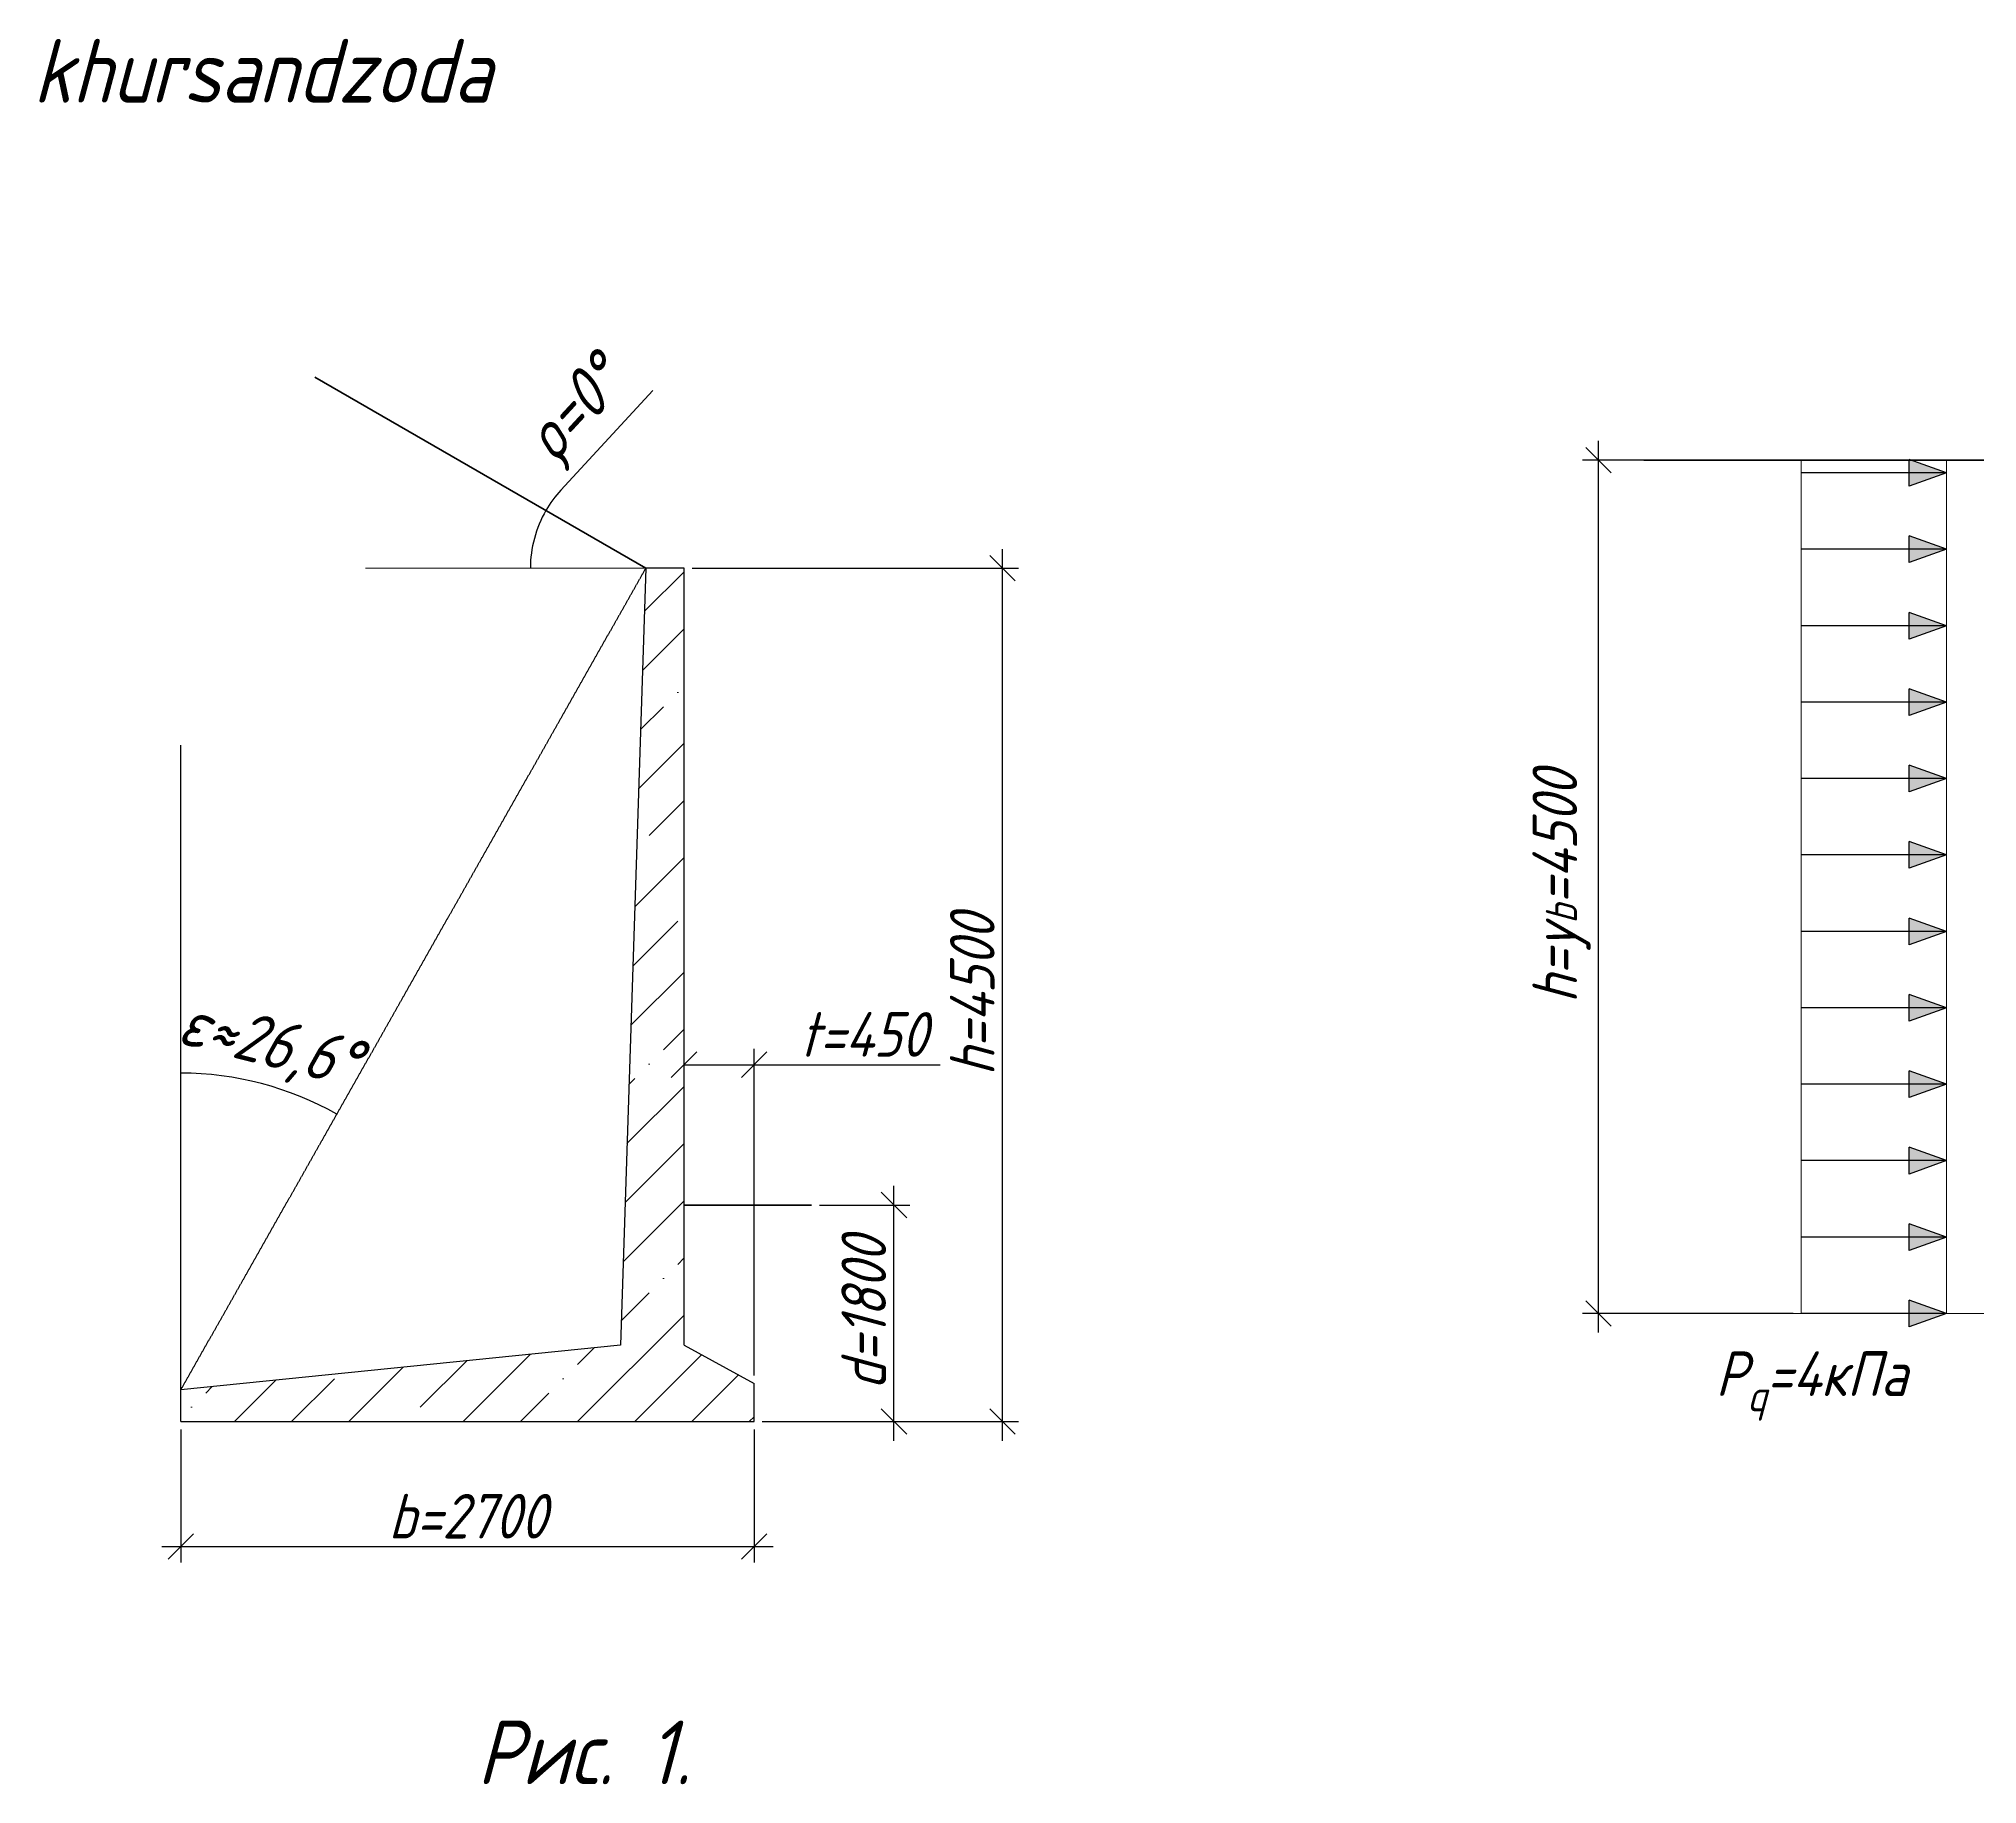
# Model space of a CAD drawing. Header units: millimetres. Extents: x -1004 to 900128, y -352756 to 107728.
# Drawn here: x 178277 to 193495, y -23458 to -9754 of the extents above; entities that cross this region are included whole.
import ezdxf

# ---------------------------------------------------------------- set-up
doc = ezdxf.new("R2010")
doc.units = ezdxf.units.MM
doc.linetypes.add('ACAD_ISO02W100', pattern=[15, 12, -3])
doc.linetypes.add('ACAD_ISO04W100', pattern=[30, 24, -3, 0, -3])
for name, color, linetype, lineweight in [('axles', 152, 'ACAD_ISO04W100', 20), ('basic', 95, 'Continuous', 30), ('hatch', 117, 'ACAD_ISO02W100', 25), ('hatching', 225, 'Continuous', 20), ('size', 45, 'Continuous', 20), ('text', 13, 'Continuous', 20), ('thick', 42, 'Continuous', 35), ('thin', 153, 'Continuous', 18)]:
    doc.layers.add(name, color=color, linetype=linetype, lineweight=lineweight)
doc.styles.add('Structures', font='isocpeur.ttf', dxfattribs={"width": 0.85, "oblique": 15})
doc.styles.add('structures 5', font='isocpeur.ttf', dxfattribs={"width": 0.85, "oblique": 15, "height": 5})
doc.dimstyles.new('structures 3.5', dxfattribs={"dimtxt": 3.5, "dimasz": 2, "dimexe": 1.25, "dimexo": 0.625, "dimtad": 1, "dimtxsty": 'Structures', "dimblk": 'OBLIQUE', "dimcen": 2.5, "dimdle": 1.5, "dimadec": 0, "dimazin": 0, "dimtfac": 1, "dimtmove": 0, "dimatfit": 3, "dimfxl": 1, "dimarcsym": 0})

# ---------------------------------------------------------------- blocks, each defined once
blk = doc.blocks.new('*D148')
at = {"layer": 'Defpoints', "color": 0, "transparency": 16777216}
for p in [(183043, -13911), (179393, -15301), (180230, -18021), (179393, -20361), (179393, -20361)]:
    blk.add_point(p, dxfattribs=at)
at = {"layer": 'size', "color": 0, "lineweight": -2, "transparency": 16777216}
blk.add_arc((179393, -20361), 2486, 60.4948, 90, dxfattribs=at)
at = {"layer": 'size', "color": 0, "transparency": 16777216, "insert": (180079, -17672), "char_height": 350, "attachment_point": 5, "rotation": 345.6873, "style": 'Structures'}
blk.add_mtext('{\\H1.08333x;ε≈26,6%%D}', dxfattribs=at)
blk = doc.blocks.new('_None')
blk = doc.blocks.new('_Oblique')
at = {"color": 0, "linetype": 'ByBlock', "lineweight": -2}
blk.add_line((-0.5, -0.5), (0.5, 0.5), dxfattribs=at)
blk = doc.blocks.new('*D149')
at = {"layer": 'Defpoints', "color": 0, "transparency": 16777216}
for p in [(179393, -20611), (183893, -20611), (183893, -21592)]:
    blk.add_point(p, dxfattribs=at)
at = {"layer": 'size', "color": 0, "lineweight": -2, "transparency": 16777216}
for p, q in [((179393, -20674), (179393, -21717)), ((183893, -20674), (183893, -21717)), ((179243, -21592), (184043, -21592))]:
    blk.add_line(p, q, dxfattribs=at)
at = {"layer": 'size', "color": 0, "lineweight": -2, "transparency": 16777216, "xscale": 200, "yscale": 200, "zscale": 200, "rotation": 180}
blk.add_blockref('_Oblique', (179393, -21592), dxfattribs=at)
at = {"layer": 'size', "color": 0, "lineweight": -2, "transparency": 16777216, "xscale": 200, "yscale": 200, "zscale": 200}
blk.add_blockref('_Oblique', (183893, -21592), dxfattribs=at)
at = {"layer": 'size', "color": 0, "transparency": 16777216, "insert": (181643, -21354), "char_height": 350, "attachment_point": 5, "style": 'Structures'}
blk.add_mtext('b=2700', dxfattribs=at)
blk = doc.blocks.new('*D150')
at = {"layer": 'Defpoints', "color": 0, "transparency": 16777216}
for p in [(184343, -18911), (184991, -18911), (183893, -20611)]:
    blk.add_point(p, dxfattribs=at)
at = {"layer": 'size', "color": 0, "lineweight": -2, "transparency": 16777216}
for p, q in [((184991, -20761), (184991, -18761)), ((184406, -18911), (185116, -18911)), ((183956, -20611), (185116, -20611))]:
    blk.add_line(p, q, dxfattribs=at)
at = {"layer": 'size', "color": 0, "lineweight": -2, "transparency": 16777216, "xscale": 200, "yscale": 200, "zscale": 200}
for p, rotation in [((184991, -18911), 90), ((184991, -20611), 270)]:
    blk.add_blockref('_Oblique', p, dxfattribs=dict(at, rotation=rotation))
at = {"layer": 'size', "color": 0, "transparency": 16777216, "insert": (184754, -19761), "char_height": 350, "attachment_point": 5, "rotation": 90, "style": 'Structures'}
blk.add_mtext('d=1800', dxfattribs=at)
blk = doc.blocks.new('*D151')
at = {"layer": 'Defpoints', "color": 0, "transparency": 16777216}
for p in [(183343, -13911), (185843, -13911), (183893, -20611)]:
    blk.add_point(p, dxfattribs=at)
at = {"layer": 'size', "color": 0, "lineweight": -2, "transparency": 16777216}
for p, q in [((185843, -20761), (185843, -13761)), ((183406, -13911), (185968, -13911)), ((183956, -20611), (185968, -20611))]:
    blk.add_line(p, q, dxfattribs=at)
at = {"layer": 'size', "color": 0, "lineweight": -2, "transparency": 16777216, "xscale": 200, "yscale": 200, "zscale": 200}
for p, rotation in [((185843, -13911), 90), ((185843, -20611), 270)]:
    blk.add_blockref('_Oblique', p, dxfattribs=dict(at, rotation=rotation))
at = {"layer": 'size', "color": 0, "transparency": 16777216, "insert": (185606, -17261), "char_height": 350, "width": 1317.03, "attachment_point": 5, "rotation": 90, "style": 'Structures'}
blk.add_mtext('h=4500', dxfattribs=at)
blk = doc.blocks.new('*D152')
at = {"layer": 'Defpoints', "color": 0, "transparency": 16777216}
for p in [(183343, -17809), (183343, -18911), (183893, -20311)]:
    blk.add_point(p, dxfattribs=at)
at = {"layer": 'size', "color": 0, "lineweight": -2, "transparency": 16777216}
for p, q in [((183343, -18849), (183343, -17684)), ((183893, -20249), (183893, -17684)), ((183343, -17809), (184043, -17809)), ((183893, -17809), (185353, -17809))]:
    blk.add_line(p, q, dxfattribs=at)
at = {"layer": 'size', "color": 0, "lineweight": -2, "transparency": 16777216, "xscale": 200, "yscale": 200, "zscale": 200, "rotation": 180}
blk.add_blockref('_Oblique', (183343, -17809), dxfattribs=at)
at = {"layer": 'size', "color": 0, "lineweight": -2, "transparency": 16777216, "xscale": 200, "yscale": 200, "zscale": 200}
blk.add_blockref('_Oblique', (183893, -17809), dxfattribs=at)
at = {"layer": 'size', "color": 0, "transparency": 16777216, "insert": (184753, -17571), "char_height": 350, "attachment_point": 5, "style": 'Structures'}
blk.add_mtext('t=450', dxfattribs=at)
blk = doc.blocks.new('*D153')
at = {"layer": 'Defpoints', "color": 0, "transparency": 16777216}
for p in [(180445, -12411), (182151, -13754), (180843, -13911), (183043, -13911), (183043, -13911)]:
    blk.add_point(p, dxfattribs=at)
at = {"layer": 'size', "color": 0, "lineweight": -2, "transparency": 16777216}
blk.add_line((182377, -13297), (183097, -12515), dxfattribs=at)
for start, end in [(137.3264, 150), (150, 180)]:
    blk.add_arc((183043, -13911), 906, start, end, dxfattribs=at)
at = {"layer": 'size', "color": 0, "transparency": 16777216, "insert": (182510, -12697), "char_height": 350, "attachment_point": 5, "rotation": 47.3264, "style": 'Structures'}
blk.add_mtext('{\\H1.08333x;ρ=0%%D}', dxfattribs=at)
blk = doc.blocks.new('*D161')
at = {"layer": 'Defpoints', "color": 0, "transparency": 16777216}
for p in [(190522, -13062), (192113, -13062), (192113, -19762)]:
    blk.add_point(p, dxfattribs=at)
at = {"layer": 'size', "color": 0, "lineweight": -2, "transparency": 16777216}
for p, q in [((190522, -19912), (190522, -12912)), ((192051, -13062), (190397, -13062)), ((192051, -19762), (190397, -19762))]:
    blk.add_line(p, q, dxfattribs=at)
at = {"layer": 'size', "color": 0, "lineweight": -2, "transparency": 16777216, "xscale": 200, "yscale": 200, "zscale": 200}
for p, rotation in [((190522, -13062), 90), ((190522, -19762), 270)]:
    blk.add_blockref('_Oblique', p, dxfattribs=dict(at, rotation=rotation))
at = {"layer": 'size', "color": 0, "transparency": 16777216, "insert": (190232, -16412), "char_height": 350, "attachment_point": 5, "rotation": 90, "style": 'Structures'}
blk.add_mtext('h=y{\\H0.7x;\\S^ b;}=4500', dxfattribs=at)

msp = doc.modelspace()

# ---------------------------------------------------------------- hatches: boundary and pattern name
at = {"layer": 'basic'}
h = msp.add_hatch(color=256, dxfattribs=at)
h.dxf.hatch_style = 1
h.paths.add_polyline_path([(192960.412, -13057.352), (193255.068, -13162.277), (192960.412, -13162.277)])
h.paths.add_polyline_path([(192960.412, -13162.277), (193255.068, -13162.277), (192960.412, -13267.202)])
h = msp.add_hatch(color=256, dxfattribs=at)
h.dxf.hatch_style = 1
h.paths.add_polyline_path([(192960.412, -13657.352), (193255.068, -13762.277), (192960.412, -13762.277)])
h.paths.add_polyline_path([(192960.412, -13762.277), (193255.068, -13762.277), (192960.412, -13867.202)])
h = msp.add_hatch(color=256, dxfattribs=at)
h.dxf.hatch_style = 1
h.paths.add_polyline_path([(192960.412, -14257.352), (193255.068, -14362.277), (192960.412, -14362.277)])
h.paths.add_polyline_path([(192960.412, -14362.277), (193255.068, -14362.277), (192960.412, -14467.202)])
h = msp.add_hatch(color=256, dxfattribs=at)
h.dxf.hatch_style = 1
h.paths.add_polyline_path([(192960.412, -14857.352), (193255.068, -14962.277), (192960.412, -14962.277)])
h.paths.add_polyline_path([(192960.412, -14962.277), (193255.068, -14962.277), (192960.412, -15067.202)])
h = msp.add_hatch(color=256, dxfattribs=at)
h.dxf.hatch_style = 1
h.paths.add_polyline_path([(192960.412, -15457.352), (193255.068, -15562.277), (192960.412, -15562.277)])
h.paths.add_polyline_path([(192960.412, -15562.277), (193255.068, -15562.277), (192960.412, -15667.202)])
h = msp.add_hatch(color=256, dxfattribs=at)
h.dxf.hatch_style = 1
h.paths.add_polyline_path([(192960.412, -16057.352), (193255.068, -16162.277), (192960.412, -16162.277)])
h.paths.add_polyline_path([(192960.412, -16162.277), (193255.068, -16162.277), (192960.412, -16267.202)])
h = msp.add_hatch(color=256, dxfattribs=at)
h.dxf.hatch_style = 1
h.paths.add_polyline_path([(192960.412, -16657.352), (193255.068, -16762.277), (192960.412, -16762.277)])
h.paths.add_polyline_path([(192960.412, -16762.277), (193255.068, -16762.277), (192960.412, -16867.202)])
h = msp.add_hatch(color=256, dxfattribs=at)
h.dxf.hatch_style = 1
h.paths.add_polyline_path([(192960.412, -17257.352), (193255.068, -17362.277), (192960.412, -17362.277)])
h.paths.add_polyline_path([(192960.412, -17362.277), (193255.068, -17362.277), (192960.412, -17467.202)])
h = msp.add_hatch(color=256, dxfattribs=at)
h.dxf.hatch_style = 1
h.paths.add_polyline_path([(192960.412, -17857.352), (193255.068, -17962.277), (192960.412, -17962.277)])
h.paths.add_polyline_path([(192960.412, -17962.277), (193255.068, -17962.277), (192960.412, -18067.202)])
h = msp.add_hatch(color=256, dxfattribs=at)
h.dxf.hatch_style = 1
h.paths.add_polyline_path([(192960.412, -18457.352), (193255.068, -18562.277), (192960.412, -18562.277)])
h.paths.add_polyline_path([(192960.412, -18562.277), (193255.068, -18562.277), (192960.412, -18667.202)])
h = msp.add_hatch(color=256, dxfattribs=at)
h.dxf.hatch_style = 1
h.paths.add_polyline_path([(192960.412, -19057.352), (193255.068, -19162.277), (192960.412, -19162.277)])
h.paths.add_polyline_path([(192960.412, -19162.277), (193255.068, -19162.277), (192960.412, -19267.202)])
h = msp.add_hatch(color=256, dxfattribs=at)
h.dxf.hatch_style = 1
h.paths.add_polyline_path([(192960.412, -19657.352), (193255.068, -19762.277), (192960.412, -19762.277)])
h.paths.add_polyline_path([(192960.412, -19762.277), (193255.068, -19762.277), (192960.412, -19867.202)])
at = {"layer": 'hatching'}
h = msp.add_hatch(dxfattribs=at)
h.set_pattern_fill('ANSI35', color=256, scale=100)
h.set_pattern_definition([(45, (176445.34, -23979.15), (-449.013, 449.013), []), (45, (176894.35, -23979.15), (-449.013, 449.013), [793.75, -158.75, 0, -158.75])])
h.paths.add_polyline_path([(183343.059, -13911.013), (183043.059, -13911.013), (182843.059, -20011.013), (179393.059, -20361.013), (179393.059, -20611.013), (183893.059, -20611.013), (183893.059, -20311.013), (183343.059, -20011.013)])

# ---------------------------------------------------------------- linework, layer by layer
at = {"layer": 'axles', "ltscale": 0.2}
msp.add_line((198113.935, -19762.277), (190525.61, -19762.277), dxfattribs=at)
at = {"layer": 'basic'}
for p, q in [((193255.068, -13162.277), (192960.412, -13057.352)), ((192960.412, -13267.202), (192960.412, -13057.352)), ((193255.068, -13162.277), (192113.201, -13162.277)), ((193255.068, -13162.277), (192960.412, -13267.202)), ((193255.068, -13762.277), (192960.412, -13657.352)), ((192960.412, -13867.202), (192960.412, -13657.352)), ((193255.068, -13762.277), (192113.201, -13762.277)), ((193255.068, -13762.277), (192960.412, -13867.202)), ((183043.059, -13911.013), (182843.059, -20011.013)), ((183343.059, -13911.013), (183043.059, -13911.013)), ((183343.059, -20011.013), (183343.059, -13911.013)), ((193255.068, -14362.277), (192960.412, -14257.352)), ((192960.412, -14467.202), (192960.412, -14257.352)), ((193255.068, -14362.277), (192113.201, -14362.277)), ((193255.068, -14362.277), (192960.412, -14467.202)), ((193255.068, -14962.277), (192960.412, -14857.352)), ((192960.412, -15067.202), (192960.412, -14857.352)), ((193255.068, -14962.277), (192113.201, -14962.277)), ((193255.068, -14962.277), (192960.412, -15067.202)), ((193255.068, -15562.277), (192960.412, -15457.352)), ((192960.412, -15667.202), (192960.412, -15457.352)), ((193255.068, -15562.277), (192113.201, -15562.277)), ((193255.068, -15562.277), (192960.412, -15667.202)), ((193255.068, -16162.277), (192960.412, -16057.352)), ((192960.412, -16267.202), (192960.412, -16057.352)), ((193255.068, -16162.277), (192113.201, -16162.277)), ((193255.068, -16162.277), (192960.412, -16267.202)), ((193255.068, -16762.277), (192960.412, -16657.352)), ((192960.412, -16867.202), (192960.412, -16657.352)), ((193255.068, -16762.277), (192113.201, -16762.277)), ((193255.068, -16762.277), (192960.412, -16867.202)), ((193255.068, -17362.277), (192960.412, -17257.352)), ((192960.412, -17467.202), (192960.412, -17257.352)), ((193255.068, -17362.277), (192113.201, -17362.277)), ((193255.068, -17362.277), (192960.412, -17467.202)), ((193255.068, -17962.277), (192960.412, -17857.352)), ((192960.412, -18067.202), (192960.412, -17857.352)), ((193255.068, -17962.277), (192113.201, -17962.277)), ((193255.068, -17962.277), (192960.412, -18067.202)), ((193255.068, -18562.277), (192113.201, -18562.277)), ((193255.068, -18562.277), (192960.412, -18457.352)), ((192960.412, -18667.202), (192960.412, -18457.352)), ((193255.068, -18562.277), (192960.412, -18667.202)), ((193255.068, -19162.277), (192113.201, -19162.277)), ((193255.068, -19162.277), (192960.412, -19057.352)), ((192960.412, -19267.202), (192960.412, -19057.352)), ((193255.068, -19162.277), (192960.412, -19267.202)), ((193255.068, -19762.277), (192113.201, -19762.277)), ((193255.068, -19762.277), (192960.412, -19657.352)), ((192960.412, -19867.202), (192960.412, -19657.352)), ((193255.068, -19762.277), (192960.412, -19867.202)), ((182843.059, -20011.013), (179393.059, -20361.013)), ((183343.059, -20011.013), (183893.059, -20311.013)), ((179393.059, -20611.013), (179393.059, -20361.013)), ((183893.059, -20611.013), (183893.059, -20311.013)), ((179393.059, -20611.013), (183893.059, -20611.013))]:
    msp.add_line(p, q, dxfattribs=at)
at = {"layer": 'hatch', "ltscale": 0.4}
for q in [(183043.059, -13911.013), (179393.059, -15300.885)]:
    msp.add_line((179393.059, -20361.013), q, dxfattribs=at)
at = {"layer": 'thick'}
for p, q in [((183043.059, -13911.013), (180444.983, -12411.013)), ((201763.935, -13062.277), (190877.841, -13062.277)), ((183343.059, -18911.013), (184343.059, -18911.013))]:
    msp.add_line(p, q, dxfattribs=at)
at = {"layer": 'thin'}
for p, q in [((192113.201, -19762.277), (192113.201, -13062.277)), ((193255.068, -19762.277), (193255.068, -13062.277)), ((183043.059, -13911.013), (180843.059, -13911.013))]:
    msp.add_line(p, q, dxfattribs=at)
for points in [[(182730.951, -13730.817), (180493.854, -12439.229)], [(201763.935, -13062.277), (190877.841, -13062.277)], [(183343.059, -18912.752), (184343.059, -18911.013)]]:
    msp.add_lwpolyline(points, dxfattribs=at)

# ---------------------------------------------------------------- texts
at = {"layer": 'text', "attachment_point": 5, "style": 'structures 5'}
for s, insert, char_height, width in [('khursandzoda', (180031.327, -10005.687), 500, 2515.89751), ('\\A1;P{\\H0.7x;\\S^ q;\\H1.42857x;=4кПа}', (192193.866, -20294.74), 350, 3024.47964), ('Рис. 1.', (182555.698, -23208.259), 500, 2515.89751)]:
    msp.add_mtext(s, dxfattribs=dict(at, insert=insert, char_height=char_height, width=width))

# ---------------------------------------------------------------- dimensions: what is measured, and where the dimension line sits
at = {"layer": 'size'}
dim = msp.add_angular_dim_2l(base=(182150.801, -13753.684), line1=((183043.059, -13911.013), (180444.983, -12411.013)), line2=((183043.059, -13911.013), (180843.059, -13911.013)), text='{\\H1.08333x;ρ=0%%D}', dimstyle='structures 3.5', override={"dimscale": 0, "dimblk1": 'None', "dimblk2": 'None', "dimsah": 1}, dxfattribs=at)
dim.commit()
dim.dimension.update_dxf_attribs({"geometry": '*D153', "text_midpoint": (182509.967, -12696.773)})
for base, p1, p2, text, picture, middle in [((190521.86, -13062.277), (192113.201, -19762.277), (192113.201, -13062.277), 'h=y{\\H0.7x;\\S^ b;}=4500', '*D161', (190231.86, -16412.277)), ((185843.059, -13911.013), (183893.059, -20611.013), (183343.059, -13911.013), 'h=4500', '*D151', (185605.559, -17261.013)), ((184991.134, -18911.013), (183893.059, -20611.013), (184343.059, -18911.013), 'd=1800', '*D150', (184753.634, -19761.013))]:
    dim = msp.add_linear_dim(base=base, p1=p1, p2=p2, angle=90, text=text, dimstyle='structures 3.5', dxfattribs=at)
    dim.commit()
    dim.dimension.update_dxf_attribs({"geometry": picture, "text_midpoint": middle})
dim = msp.add_angular_dim_2l(base=(180229.699, -18020.522), line1=((179393.059, -20361.013), (183043.059, -13911.013)), line2=((179393.059, -20361.013), (179393.059, -15300.885)), text='{\\H1.08333x;ε≈26,6%%D}', dimstyle='structures 3.5', override={"dimscale": 0, "dimblk1": 'None', "dimblk2": 'None', "dimsah": 1}, dxfattribs=at)
dim.commit()
dim.dimension.update_dxf_attribs({"geometry": '*D148', "text_midpoint": (180007.519, -17952.631), "dimtype": 162})
dim = msp.add_linear_dim(base=(183343.059, -17808.99), p1=(183893.059, -20311.013), p2=(183343.059, -18911.013), text='t=450', dimstyle='structures 3.5', dxfattribs=at)
dim.commit()
dim.dimension.update_dxf_attribs({"geometry": '*D152', "text_midpoint": (184753.149, -17808.99), "dimtype": 160})
dim = msp.add_linear_dim(base=(183893.059, -21591.937), p1=(179393.059, -20611.013), p2=(183893.059, -20611.013), text='b=2700', dimstyle='structures 3.5', dxfattribs=at)
dim.commit()
dim.dimension.update_dxf_attribs({"geometry": '*D149', "text_midpoint": (181643.059, -21354.437)})

doc.saveas('drawing.dxf')
